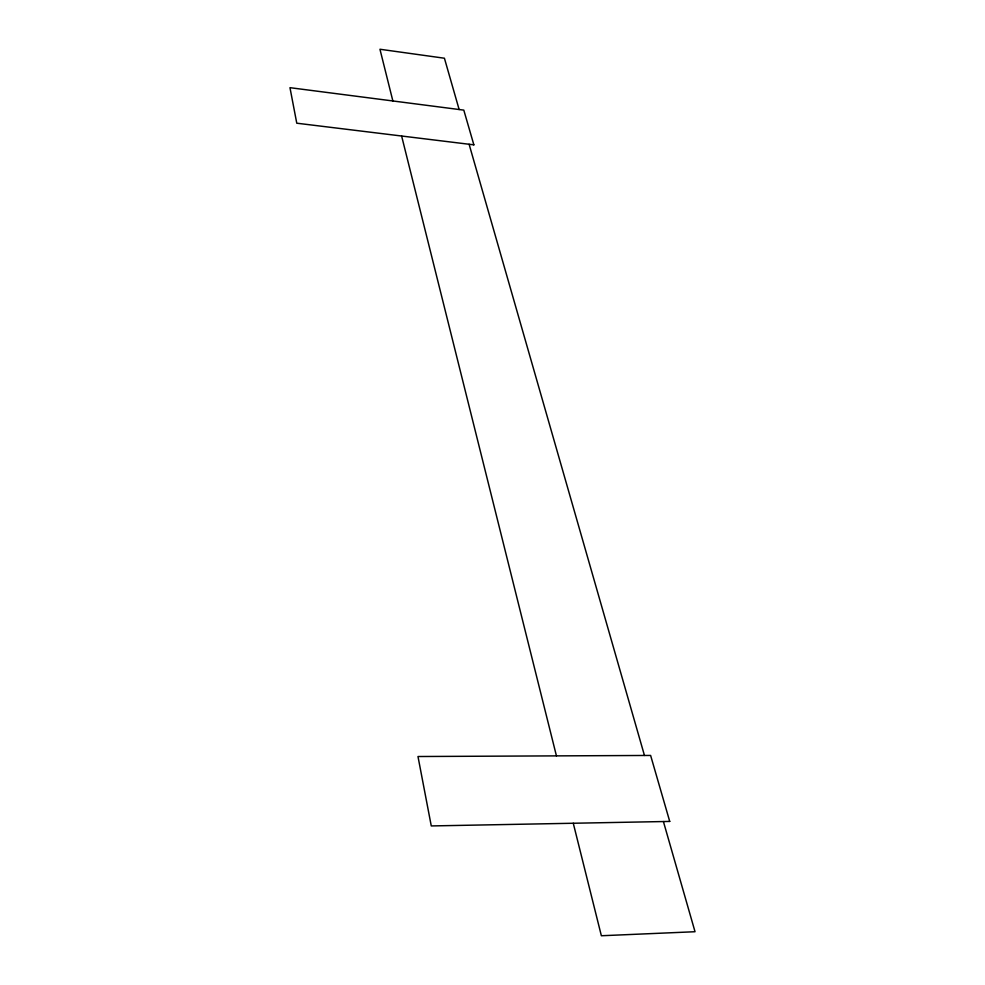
<?xml version="1.0" encoding="UTF-8"?>
<svg xmlns="http://www.w3.org/2000/svg" width="985" height="985" viewBox="0 0 985 985"><rect width="100%" height="100%" fill="white"/><g stroke="black" fill="none" stroke-linecap="round" stroke-linejoin="round"><path stroke-width="1.48" d="M459.133 109.52L444.42 58.226L379.951 49.25L392.867 100.962M469.106 144.253L644.461 755.47M663.41 821.552L695.028 931.724L601.367 935.75L573.27 823.251M401.621 136.016L556.439 755.877M669.726 821.428L431.27 825.935L417.985 756.517L650.617 755.446L669.726 821.428M473.859 144.844L296.768 123.199L289.972 87.677L463.8 110.123L473.859 144.844"/></g></svg>
